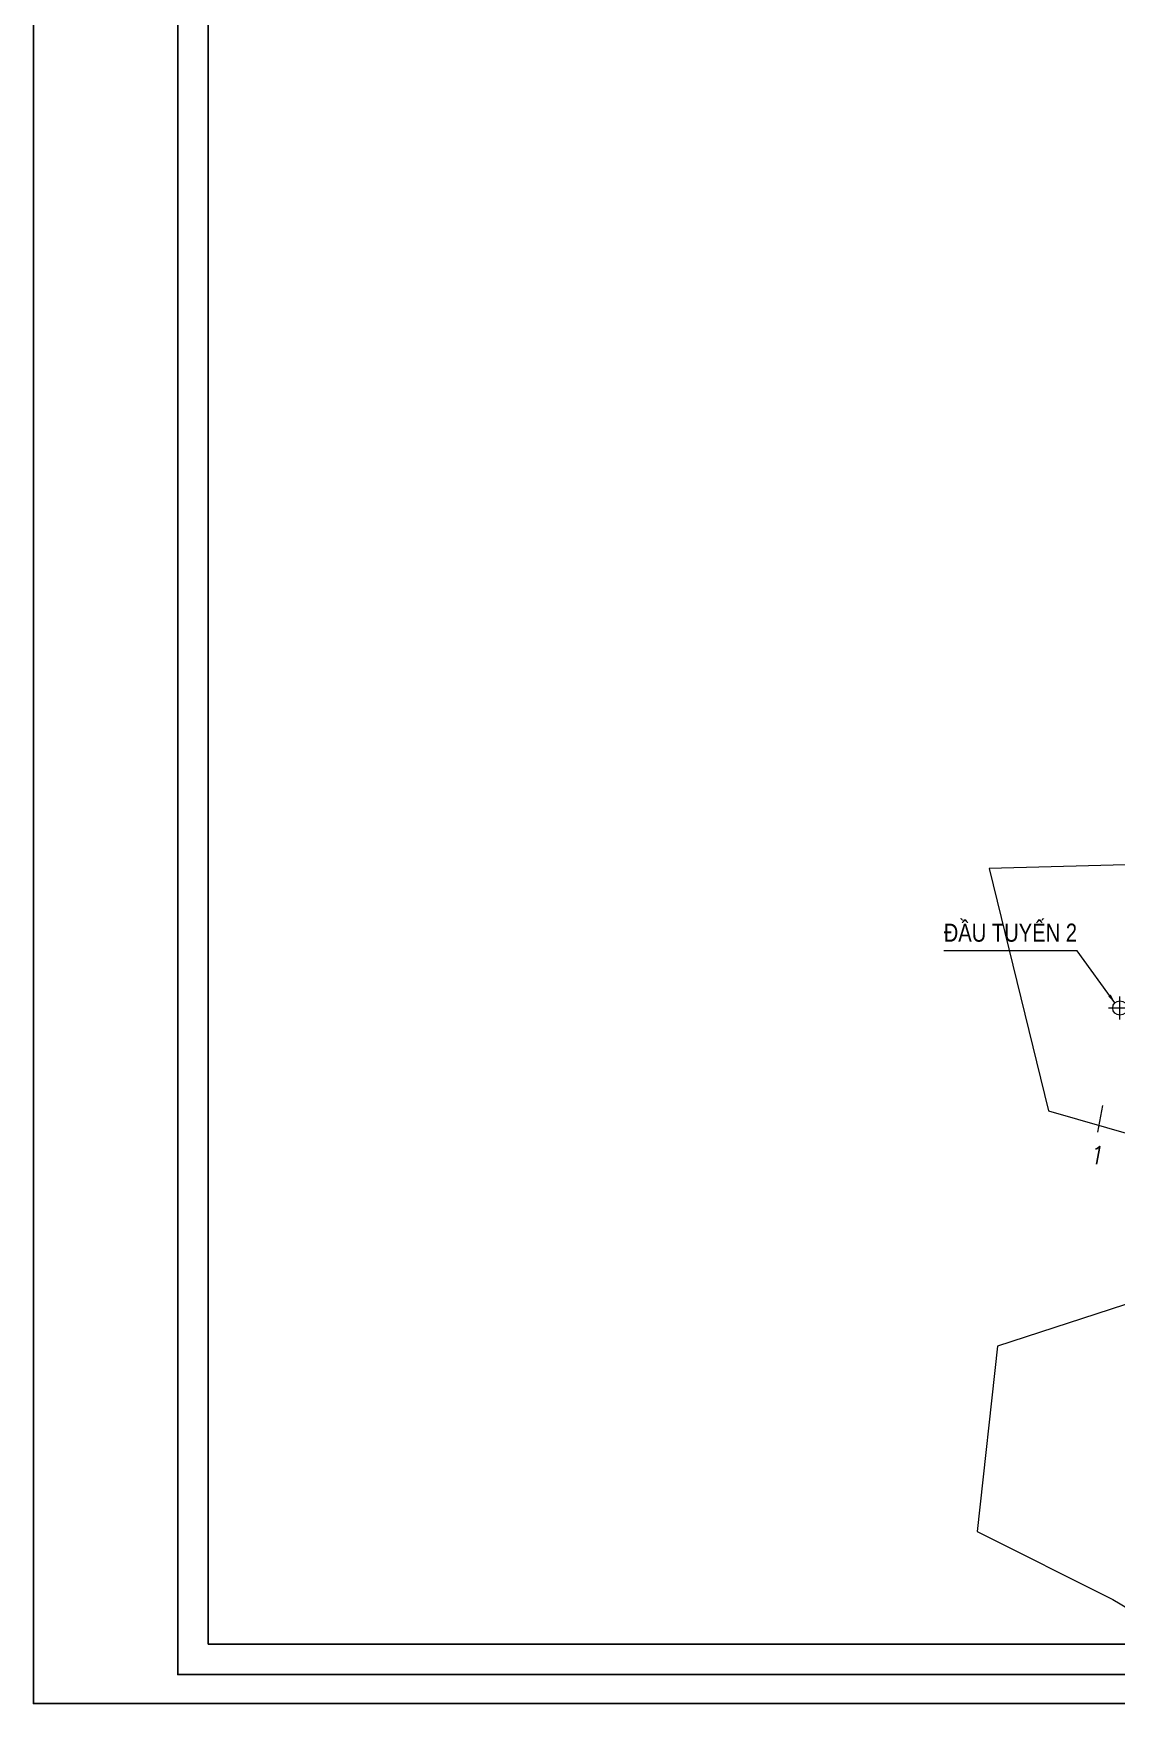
# Model space of a CAD drawing. Header units: metres. Extents: x 596585 to 599449, y 2303977 to 2307363.
# Drawn here: x 598973.3 to 599093.4, y 2304619.1 to 2304804.3 of the extents above; entities that cross this region are included whole.
import ezdxf

# ---------------------------------------------------------------- set-up
doc = ezdxf.new("R2010")
doc.units = ezdxf.units.M
doc.header["$MEASUREMENT"] = 0
doc.linetypes.add('HIDDEN', pattern=[0.375, 0.25, -0.125])
for name, color, linetype in [('KHUNGTEN', 5, 'Continuous'), ('pntelev', 2, 'Continuous'), ('thep', 2, 'Continuous'), ('TUYEN', 7, 'Continuous')]:
    doc.layers.add(name, color=color, linetype=linetype)
for name, color, linetype, lineweight in [('LC Dim', 8, 'Continuous', 18), ('LC Khac', 4, 'Continuous', 9), ('LC MANH DUT', 35, 'HIDDEN', 5), ('LC Net dam 1', 30, 'Continuous', 30), ('LC Text2', 7, 'Continuous', 25), ('Level 10', 7, 'Continuous', 0)]:
    doc.layers.add(name, color=color, linetype=linetype, lineweight=lineweight)
doc.styles.add('T2', font='', dxfattribs={"width": 0.8})
doc.styles.add('TENCOC', font='Vnromanc.shx')
doc.styles.get('T2').set_extended_font_data('.VnArialH')
doc.dimstyles.get("Standard").update_dxf_attribs({"dimtxt": 0.18, "dimasz": 0.18, "dimexe": 0.18, "dimexo": 0.0625, "dimgap": 0.09, "dimtad": 0, "dimtih": 1, "dimtoh": 1, "dimdec": 4, "dimzin": 0, "dimdsep": 46, "dimtxsty": 'Standard', "dimcen": 0.09, "dimadec": 0, "dimazin": 0, "dimtfac": 1, "dimtdec": 4, "dimtofl": 0, "dimtmove": 0, "dimatfit": 3, "dimfxl": 1, "dimtolj": 1, "dimtzin": 0, "dimarcsym": 0})

# ---------------------------------------------------------------- blocks, each defined once
blk = doc.blocks.new('a2')
at = {"layer": 'Defpoints', "flags": 128}
blk.add_lwpolyline([(297.0000000000385, 102.5066321343183), (2.541928552091122e-06, 102.5066321343183), (2.541928552091122e-06, -102.5066308523413), (297.0000000000385, -102.5066308523413)], close=True, dxfattribs=at)
at = {"layer": 'KHUNGTEN'}
blk.add_lwpolyline([(295.8851413139874, -100.4955564660948), (10.00000245636556, -100.4955564660948), (10.00000245636556, 101.3917734351705), (295.8851413139874, 101.3917734345884)], close=True, dxfattribs=at)
at = {"layer": 'thep'}
blk.add_lwpolyline([(293.7701865188079, -98.38060167127904), (12.11495725139963, -98.38060167186111), (12.11495725154515, 99.2768186394816), (293.7701865188079, 99.2768186394816)], close=True, dxfattribs=at)
blk = doc.blocks.new('bu lon')
at = {"layer": 'LC Khac', "color": 9}
for p, q in [((0.785714285713766, 0), (-0.785714285713766, 0)), ((0, -0.7857142857142208), (0, 0.7857142857142208))]:
    blk.add_line(p, q, dxfattribs=at)
at = {"layer": 'LC Khac', "color": 7}
blk.add_circle((0, 0), 0.5, dxfattribs=at)
blk = doc.blocks.new('MM')
at = {"layer": 'LC Khac', "xscale": 2.289702860291335, "yscale": 2.289702860291335, "zscale": 2.289702860291335}
blk.add_blockref('bu lon', (1.818989403545856e-12, 9.094947017729282e-13), dxfattribs=at)
blk = doc.blocks.new('NENHIENTRANG')
at = {"layer": 'Level 10', "color": 1, "linetype": 'Continuous', "lineweight": 13, "flags": 128}
blk.add_lwpolyline([(-72.8300000000745, -69.0800000000745), (-56.53000000002794, -76.95000000018626), (-62.77000000001863, -96.8000000002794), (-58.88000000000466, -97.8800000003539), (-59.82000000006519, -101.3700000001118), (-73.65000000002328, -97.78000000026077), (-81.15000000002328, -96), (-96, -92.59000000031665), (-103.6300000000047, -91.68000000016764), (-147.6600000000326, -92.8300000000745), (-141.0600000000559, -119.730000000447), (-121.5100000000093, -125.3500000000931), (-124.8100000000559, -138.6700000003912), (-146.7100000000792, -145.8000000002794), (-148.9899999999907, -166.3700000001118), (-133.9400000000605, -173.9000000003725), (-129.3200000000652, -176.6300000003539), (-128.8000000000466, -176.0600000000559)], dxfattribs=at)
blk = doc.blocks.new('COCTRENTUYEN')
at = {"layer": 'TUYEN', "color": 4, "lineweight": 0}
blk.add_line((-62.37363097397611, 41.73763671331108), (-62.90317318704911, 38.78474236279726), dxfattribs=at)
at = {"layer": 'LC MANH DUT', "xscale": 0.6987324145411622, "yscale": 0.6987324145411622, "zscale": 0.6987324145411622, "rotation": 359.999216292062}
blk.add_blockref('MM', (-60.43197619263083, 52.56491599837318), dxfattribs=at)
at = {"layer": 'LC Text2', "style": 'T2', "width": 0.8}
blk.add_text('®Çu tuyÕn 2', height=2, rotation=0.0007837252395859196, dxfattribs=at).set_placement((-79.9682192952605, 59.91843475122005, -4.865083049439752e-06))
at = {"layer": 'TUYEN', "color": 4, "lineweight": 0, "style": 'TENCOC'}
blk.add_text('1', height=2, rotation=349.8332202643933, dxfattribs=at).set_placement((-63.94281448563561, 35.41534784156829))
at = {"layer": 'LC Dim', "lineweight": 0}
blk.add_leader([(-60.99655607366003, 53.14220961555839), (-65.17644504399505, 58.89005623292178), (-79.94897664175369, 58.89005623292178)], dimstyle='Standard', override={"dimasz": 1, "dimgap": 0.09, "dimtad": 0, "dimdsep": 0, "dimtix": 1, "dimlwd": 0, "dimlwe": 0}, dxfattribs=at)

msp = doc.modelspace()

# ---------------------------------------------------------------- block references
at = {"layer": 'LC Net dam 1', "linetype": 'Continuous', "lineweight": 0}
msp.add_blockref('NENHIENTRANG', (599226.95, 2304804.549999999), dxfattribs=at)
at = {"layer": 'LC Text2', "linetype": 'Continuous', "lineweight": 0}
msp.add_blockref('COCTRENTUYEN', (599154.2326156814, 2304643.669322392), dxfattribs=at)
at = {"layer": 'pntelev', "linetype": 'Continuous', "lineweight": 0, "xscale": 1.6, "yscale": 1.6, "zscale": 1.6}
msp.add_blockref('a2', (598973.3441412962, 2304783.115675075), dxfattribs=at)

doc.saveas('drawing.dxf')
